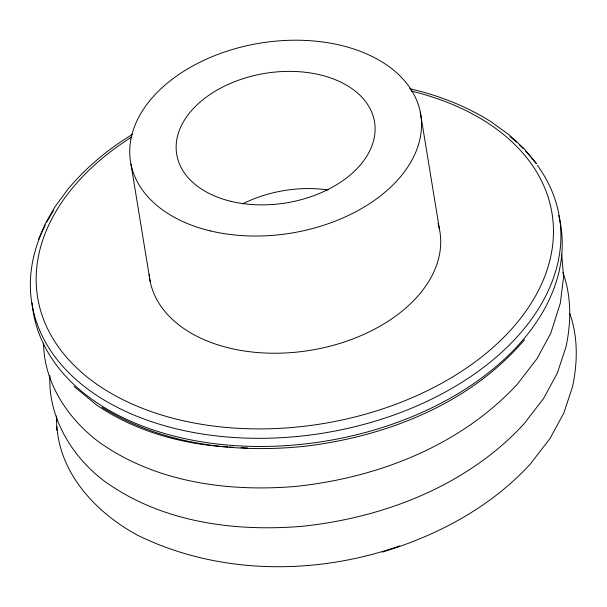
<?xml version="1.0" encoding="UTF-8"?>
<svg xmlns="http://www.w3.org/2000/svg" width="607" height="607" viewBox="0 0 607 607"><rect width="100%" height="100%" fill="white"/><g stroke="black" fill="none" stroke-linecap="round" stroke-linejoin="round"><path stroke-width="0.91" d="M38.514 239.279L45.495 223.224L55.169 206.524L68.098 188.997C86.422 167.289 108.425 148.783 132.789 134.2M524.494 339.768C469.993 403.761 386.773 436.433 304.911 446.259C235.637 453.497 161.97 444.681 101.938 407.259M399.702 545.905C316.118 575.246 219.871 574.988 139.367 536.102L138.1 535.533C97.226 513.575 60.305 475.023 56.929 426.759M382.296 552.104C437.799 535.351 490.896 507.08 530.374 463.953L550.094 438.375L563.827 413.056L572.416 387.129C577.727 362.887 578.137 336.999 569.768 313.379M227.853 446.972C181.668 444.225 135.399 431.213 96.794 405.188L74.13 386.462M229.742 447.078L233.52 447.276M241.07 447.67L247.686 448.012M409.634 88.713C438.193 95.178 465.812 105.937 490.653 121.506L509.25 134.936L524.19 148.753L536.694 163.731M562.97 272.626C571.551 296.497 571.301 322.712 565.883 347.257L557.294 373.184L543.568 398.503L523.849 424.081C466.965 485.6 384.39 517.619 302.309 526.292C236.199 531.823 165.863 522.817 109.852 484.94L108.175 483.893C73.53 459.469 48.044 419.005 49.873 375.65M420.287 112.12L439.476 229.317M130.96 164.14L150.149 281.337M561.68 254.09L563.592 277.073L560.299 303.257L550.769 333.304L537.036 358.623L517.316 384.208C460.432 445.72 377.858 477.747 295.776 486.419C229.674 491.951 159.33 482.944 103.327 445.06L101.642 444.021C69.35 420.833 43.932 383.988 43.56 343.167M56.572 416.007L56.755 421.41M56.428 416.448L56.846 430.302M558.698 215.5A267.285 175.006 -9.3 0 1 326.202 441.001A267.285 175.006 -9.3 0 1 32.11 303.014M411.06 90.997A260.6 170.628 -9.3 0 1 507.255 333.744A260.6 170.628 -9.3 0 1 118.904 397.631A260.6 170.628 -9.3 0 1 131.772 136.947M537.423 165.4A267.285 175.006 -9.3 0 1 307.043 435.416A267.285 175.006 -9.3 0 1 45.35 224.992M46.807 222.177A267.285 175.006 -9.3 0 1 53.712 210.333M509.926 136.552A267.285 175.006 -9.3 0 1 516.443 142.167M519.554 145.058A267.285 175.006 -9.3 0 1 523.151 148.594M525.465 150.991A267.285 175.006 -9.3 0 1 535.989 163.465M242.808 203.77A100.231 65.624 -9.3 0 1 328.22 189.953M438.011 223.475A147.008 96.255 -9.3 0 1 313.174 349.837A147.008 96.255 -9.3 0 1 149.163 274.539M210.272 230.88A147.008 96.255 -9.3 0 0 421.273 118.919A147.008 96.255 -9.3 0 0 195.317 64.585A147.008 96.255 -9.3 0 0 210.272 230.88M231.07 201.365A100.231 65.624 -9.3 0 0 374.929 125.027A100.231 65.624 -9.3 0 0 220.872 87.985A100.231 65.624 -9.3 0 0 231.07 201.365"/></g></svg>
